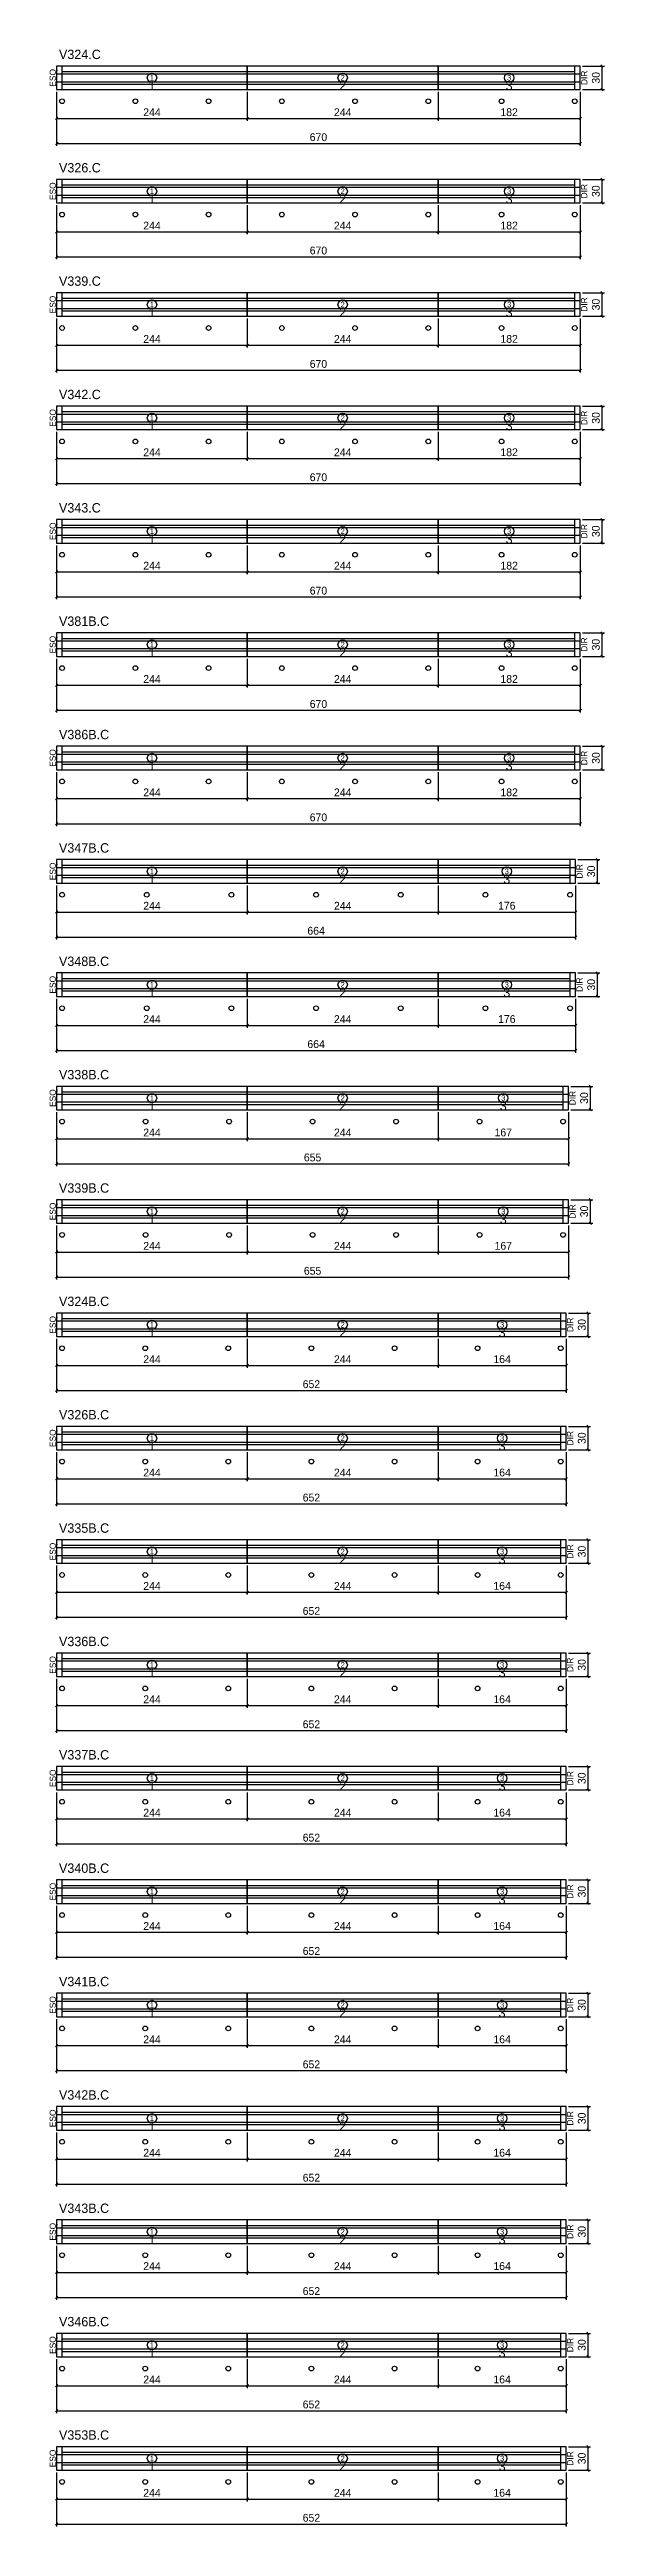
# Model space of a CAD drawing. Extents: x -13000 to 3070, y -11621 to 1250.
# Drawn here: x -9 to 701, y -5197 to -2029 of the extents above; entities that cross this region are included whole.
import ezdxf
from ezdxf.enums import TextEntityAlignment as Align

# ---------------------------------------------------------------- set-up
doc = ezdxf.new("R2010")
doc.units = 0
for name, color, linetype in [('5', 5, 'Continuous'), ('COTA', 241, 'Continuous'), ('Escoras', 224, 'Continuous'), ('NOMENCLATURA', 7, 'Continuous'), ('Painéis', 200, 'Continuous'), ('SARR_2.2x7', 40, 'Continuous')]:
    doc.layers.add(name, color=color, linetype=linetype)
doc.dimstyles.new('PAINEL', dxfattribs={"dimtxt": 10, "dimasz": 3, "dimexe": 3, "dimexo": 3, "dimgap": 3, "dimtad": 1, "dimblk": 'OBLIQUE', "dimblk1": 'OBLIQUE', "dimcen": 2.5, "dimclrd": 4, "dimclre": 4, "dimclrt": 240, "dimazin": 3, "dimtfac": 1, "dimtmove": 0, "dimatfit": 3})

# ---------------------------------------------------------------- blocks, each defined once
blk = doc.blocks.new('nf1')
blk.add_circle((0, 0), 6)
blk.add_text('1', height=7).set_placement((0, 0), align=Align.MIDDLE_CENTER)
blk = doc.blocks.new('nf2')
blk.add_circle((0, 0), 6)
blk.add_text('2', height=7).set_placement((0, 0), align=Align.MIDDLE_CENTER)
blk = doc.blocks.new('nf3')
blk.add_circle((0, 0), 6)
blk.add_text('3', height=7).set_placement((0, 0), align=Align.MIDDLE_CENTER)
blk = doc.blocks.new('_OBLIQUE')
at = {"color": 0, "linetype": 'BYBLOCK'}
blk.add_line((-0.5, -0.5), (0.5, 0.5), dxfattribs=at)

msp = doc.modelspace()

# ---------------------------------------------------------------- linework, layer by layer
at = {"layer": 'Escoras'}
for centre in [(7, -2095), (100.714, -2095), (194.429, -2095), (288.143, -2095), (381.857, -2095), (475.571, -2095), (569.286, -2095), (663, -2095), (7, -2240), (100.714, -2240), (194.429, -2240), (288.143, -2240), (381.857, -2240), (475.571, -2240), (569.286, -2240), (663, -2240), (7, -2385), (100.714, -2385), (194.429, -2385), (288.143, -2385), (381.857, -2385), (475.571, -2385), (569.286, -2385), (663, -2385), (7, -2530), (100.714, -2530), (194.429, -2530), (288.143, -2530), (381.857, -2530), (475.571, -2530), (569.286, -2530), (663, -2530), (7, -2675), (100.714, -2675), (194.429, -2675), (288.143, -2675), (381.857, -2675), (475.571, -2675), (569.286, -2675), (663, -2675), (7, -2820), (100.714, -2820), (194.429, -2820), (288.143, -2820), (381.857, -2820), (475.571, -2820), (569.286, -2820), (663, -2820), (7, -2965), (100.714, -2965), (194.429, -2965), (288.143, -2965), (381.857, -2965), (475.571, -2965), (569.286, -2965), (663, -2965), (7, -3110), (115.333, -3110), (223.667, -3110), (332, -3110), (440.333, -3110), (548.667, -3110), (657, -3110), (7, -3255), (115.333, -3255), (223.667, -3255), (332, -3255), (440.333, -3255), (548.667, -3255), (657, -3255), (7, -3400), (113.833, -3400), (220.667, -3400), (327.5, -3400), (434.333, -3400), (541.167, -3400), (648, -3400), (7, -3545), (113.833, -3545), (220.667, -3545), (327.5, -3545), (434.333, -3545), (541.167, -3545), (648, -3545), (7, -3690), (113.333, -3690), (219.667, -3690), (326, -3690), (432.333, -3690), (538.667, -3690), (645, -3690), (7, -3835), (113.333, -3835), (219.667, -3835), (326, -3835), (432.333, -3835), (538.667, -3835), (645, -3835), (7, -3980), (113.333, -3980), (219.667, -3980), (326, -3980), (432.333, -3980), (538.667, -3980), (645, -3980), (7, -4125), (113.333, -4125), (219.667, -4125), (326, -4125), (432.333, -4125), (538.667, -4125), (645, -4125), (7, -4270), (113.333, -4270), (219.667, -4270), (326, -4270), (432.333, -4270), (538.667, -4270), (645, -4270), (7, -4415), (113.333, -4415), (219.667, -4415), (326, -4415), (432.333, -4415), (538.667, -4415), (645, -4415), (7, -4560), (113.333, -4560), (219.667, -4560), (326, -4560), (432.333, -4560), (538.667, -4560), (645, -4560), (7, -4705), (113.333, -4705), (219.667, -4705), (326, -4705), (432.333, -4705), (538.667, -4705), (645, -4705), (7, -4850), (113.333, -4850), (219.667, -4850), (326, -4850), (432.333, -4850), (538.667, -4850), (645, -4850), (7, -4995), (113.333, -4995), (219.667, -4995), (326, -4995), (432.333, -4995), (538.667, -4995), (645, -4995), (7, -5140), (113.333, -5140), (219.667, -5140), (326, -5140), (432.333, -5140), (538.667, -5140), (645, -5140)]:
    msp.add_circle(centre, 3, dxfattribs=at)
at = {"layer": 'Painéis'}
for p, q in [((244, -2080), (244, -2050)), ((488, -2080), (488, -2050)), ((0, -2060), (244, -2060)), ((0, -2070), (244, -2070)), ((244, -2060), (488, -2060)), ((244, -2070), (488, -2070)), ((488, -2060), (670, -2060)), ((488, -2070), (670, -2070)), ((0, -2205), (244, -2205)), ((0, -2215), (244, -2215)), ((244, -2225), (244, -2195)), ((244, -2205), (488, -2205)), ((244, -2215), (488, -2215)), ((488, -2225), (488, -2195)), ((488, -2205), (670, -2205)), ((488, -2215), (670, -2215)), ((244, -2370), (244, -2340)), ((488, -2370), (488, -2340)), ((0, -2350), (244, -2350)), ((0, -2360), (244, -2360)), ((244, -2350), (488, -2350)), ((244, -2360), (488, -2360)), ((488, -2350), (670, -2350)), ((488, -2360), (670, -2360)), ((0, -2495), (244, -2495)), ((244, -2515), (244, -2485)), ((244, -2495), (488, -2495)), ((488, -2515), (488, -2485)), ((488, -2495), (670, -2495)), ((0, -2505), (244, -2505)), ((244, -2505), (488, -2505)), ((488, -2505), (670, -2505)), ((0, -2640), (244, -2640)), ((0, -2650), (244, -2650)), ((244, -2660), (244, -2630)), ((244, -2640), (488, -2640)), ((244, -2650), (488, -2650)), ((488, -2660), (488, -2630)), ((488, -2640), (670, -2640)), ((488, -2650), (670, -2650)), ((0, -2785), (244, -2785)), ((244, -2805), (244, -2775)), ((244, -2785), (488, -2785)), ((488, -2805), (488, -2775)), ((488, -2785), (670, -2785)), ((0, -2795), (244, -2795)), ((244, -2795), (488, -2795)), ((488, -2795), (670, -2795)), ((0, -2930), (244, -2930)), ((0, -2940), (244, -2940)), ((244, -2950), (244, -2920)), ((244, -2930), (488, -2930)), ((244, -2940), (488, -2940)), ((488, -2950), (488, -2920)), ((488, -2930), (670, -2930)), ((488, -2940), (670, -2940)), ((244, -3095), (244, -3065)), ((488, -3095), (488, -3065)), ((0, -3075), (244, -3075)), ((0, -3085), (244, -3085)), ((244, -3075), (488, -3075)), ((244, -3085), (488, -3085)), ((488, -3075), (664, -3075)), ((488, -3085), (664, -3085)), ((0, -3220), (244, -3220)), ((0, -3230), (244, -3230)), ((244, -3240), (244, -3210)), ((244, -3220), (488, -3220)), ((244, -3230), (488, -3230)), ((488, -3240), (488, -3210)), ((488, -3220), (664, -3220)), ((488, -3230), (664, -3230)), ((244, -3385), (244, -3355)), ((488, -3385), (488, -3355)), ((0, -3365), (244, -3365)), ((0, -3375), (244, -3375)), ((244, -3365), (488, -3365)), ((244, -3375), (488, -3375)), ((488, -3365), (655, -3365)), ((488, -3375), (655, -3375)), ((0, -3510), (244, -3510)), ((244, -3530), (244, -3500)), ((244, -3510), (488, -3510)), ((488, -3530), (488, -3500)), ((488, -3510), (655, -3510)), ((0, -3520), (244, -3520)), ((244, -3520), (488, -3520)), ((488, -3520), (655, -3520)), ((0, -3655), (244, -3655)), ((0, -3665), (244, -3665)), ((244, -3675), (244, -3645)), ((244, -3655), (488, -3655)), ((244, -3665), (488, -3665)), ((488, -3675), (488, -3645)), ((488, -3655), (652, -3655)), ((488, -3665), (652, -3665)), ((0, -3800), (244, -3800)), ((244, -3820), (244, -3790)), ((244, -3800), (488, -3800)), ((488, -3820), (488, -3790)), ((488, -3800), (652, -3800)), ((0, -3810), (244, -3810)), ((244, -3810), (488, -3810)), ((488, -3810), (652, -3810)), ((0, -3945), (244, -3945)), ((0, -3955), (244, -3955)), ((244, -3965), (244, -3935)), ((244, -3945), (488, -3945)), ((244, -3955), (488, -3955)), ((488, -3965), (488, -3935)), ((488, -3945), (652, -3945)), ((488, -3955), (652, -3955)), ((244, -4110), (244, -4080)), ((488, -4110), (488, -4080)), ((0, -4090), (244, -4090)), ((0, -4100), (244, -4100)), ((244, -4090), (488, -4090)), ((244, -4100), (488, -4100)), ((488, -4090), (652, -4090)), ((488, -4100), (652, -4100)), ((0, -4235), (244, -4235)), ((0, -4245), (244, -4245)), ((244, -4255), (244, -4225)), ((244, -4235), (488, -4235)), ((244, -4245), (488, -4245)), ((488, -4255), (488, -4225)), ((488, -4235), (652, -4235)), ((488, -4245), (652, -4245)), ((244, -4400), (244, -4370)), ((488, -4400), (488, -4370)), ((0, -4380), (244, -4380)), ((0, -4390), (244, -4390)), ((244, -4380), (488, -4380)), ((244, -4390), (488, -4390)), ((488, -4380), (652, -4380)), ((488, -4390), (652, -4390)), ((0, -4525), (244, -4525)), ((244, -4545), (244, -4515)), ((244, -4525), (488, -4525)), ((488, -4545), (488, -4515)), ((488, -4525), (652, -4525)), ((0, -4535), (244, -4535)), ((244, -4535), (488, -4535)), ((488, -4535), (652, -4535)), ((0, -4670), (244, -4670)), ((0, -4680), (244, -4680)), ((244, -4690), (244, -4660)), ((244, -4670), (488, -4670)), ((244, -4680), (488, -4680)), ((488, -4690), (488, -4660)), ((488, -4670), (652, -4670)), ((488, -4680), (652, -4680)), ((0, -4815), (244, -4815)), ((244, -4835), (244, -4805)), ((244, -4815), (488, -4815)), ((488, -4835), (488, -4805)), ((488, -4815), (652, -4815)), ((0, -4825), (244, -4825)), ((244, -4825), (488, -4825)), ((488, -4825), (652, -4825)), ((0, -4960), (244, -4960)), ((0, -4970), (244, -4970)), ((244, -4980), (244, -4950)), ((244, -4960), (488, -4960)), ((244, -4970), (488, -4970)), ((488, -4980), (488, -4950)), ((488, -4960), (652, -4960)), ((488, -4970), (652, -4970)), ((244, -5125), (244, -5095)), ((488, -5125), (488, -5095)), ((0, -5105), (244, -5105)), ((0, -5115), (244, -5115)), ((244, -5105), (488, -5105)), ((244, -5115), (488, -5115)), ((488, -5105), (652, -5105)), ((488, -5115), (652, -5115))]:
    msp.add_line(p, q, dxfattribs=at)
for points in [[(0, -2080), (244, -2080), (244, -2050), (0, -2050)], [(244, -2080), (488, -2080), (488, -2050), (244, -2050)], [(488, -2080), (670, -2080), (670, -2050), (488, -2050)], [(0, -2225), (244, -2225), (244, -2195), (0, -2195)], [(244, -2225), (488, -2225), (488, -2195), (244, -2195)], [(488, -2225), (670, -2225), (670, -2195), (488, -2195)], [(0, -2370), (244, -2370), (244, -2340), (0, -2340)], [(244, -2370), (488, -2370), (488, -2340), (244, -2340)], [(488, -2370), (670, -2370), (670, -2340), (488, -2340)], [(0, -2515), (244, -2515), (244, -2485), (0, -2485)], [(244, -2515), (488, -2515), (488, -2485), (244, -2485)], [(488, -2515), (670, -2515), (670, -2485), (488, -2485)], [(0, -2660), (244, -2660), (244, -2630), (0, -2630)], [(244, -2660), (488, -2660), (488, -2630), (244, -2630)], [(488, -2660), (670, -2660), (670, -2630), (488, -2630)], [(0, -2805), (244, -2805), (244, -2775), (0, -2775)], [(244, -2805), (488, -2805), (488, -2775), (244, -2775)], [(488, -2805), (670, -2805), (670, -2775), (488, -2775)], [(0, -2950), (244, -2950), (244, -2920), (0, -2920)], [(244, -2950), (488, -2950), (488, -2920), (244, -2920)], [(488, -2950), (670, -2950), (670, -2920), (488, -2920)], [(0, -3095), (244, -3095), (244, -3065), (0, -3065)], [(244, -3095), (488, -3095), (488, -3065), (244, -3065)], [(488, -3095), (664, -3095), (664, -3065), (488, -3065)], [(0, -3240), (244, -3240), (244, -3210), (0, -3210)], [(244, -3240), (488, -3240), (488, -3210), (244, -3210)], [(488, -3240), (664, -3240), (664, -3210), (488, -3210)], [(0, -3385), (244, -3385), (244, -3355), (0, -3355)], [(244, -3385), (488, -3385), (488, -3355), (244, -3355)], [(488, -3385), (655, -3385), (655, -3355), (488, -3355)], [(0, -3530), (244, -3530), (244, -3500), (0, -3500)], [(244, -3530), (488, -3530), (488, -3500), (244, -3500)], [(488, -3530), (655, -3530), (655, -3500), (488, -3500)], [(0, -3675), (244, -3675), (244, -3645), (0, -3645)], [(244, -3675), (488, -3675), (488, -3645), (244, -3645)], [(488, -3675), (652, -3675), (652, -3645), (488, -3645)], [(0, -3820), (244, -3820), (244, -3790), (0, -3790)], [(244, -3820), (488, -3820), (488, -3790), (244, -3790)], [(488, -3820), (652, -3820), (652, -3790), (488, -3790)], [(0, -3965), (244, -3965), (244, -3935), (0, -3935)], [(244, -3965), (488, -3965), (488, -3935), (244, -3935)], [(488, -3965), (652, -3965), (652, -3935), (488, -3935)], [(0, -4110), (244, -4110), (244, -4080), (0, -4080)], [(244, -4110), (488, -4110), (488, -4080), (244, -4080)], [(488, -4110), (652, -4110), (652, -4080), (488, -4080)], [(0, -4255), (244, -4255), (244, -4225), (0, -4225)], [(244, -4255), (488, -4255), (488, -4225), (244, -4225)], [(488, -4255), (652, -4255), (652, -4225), (488, -4225)], [(0, -4400), (244, -4400), (244, -4370), (0, -4370)], [(244, -4400), (488, -4400), (488, -4370), (244, -4370)], [(488, -4400), (652, -4400), (652, -4370), (488, -4370)], [(0, -4545), (244, -4545), (244, -4515), (0, -4515)], [(244, -4545), (488, -4545), (488, -4515), (244, -4515)], [(488, -4545), (652, -4545), (652, -4515), (488, -4515)], [(0, -4690), (244, -4690), (244, -4660), (0, -4660)], [(244, -4690), (488, -4690), (488, -4660), (244, -4660)], [(488, -4690), (652, -4690), (652, -4660), (488, -4660)], [(0, -4835), (244, -4835), (244, -4805), (0, -4805)], [(244, -4835), (488, -4835), (488, -4805), (244, -4805)], [(488, -4835), (652, -4835), (652, -4805), (488, -4805)], [(0, -4980), (244, -4980), (244, -4950), (0, -4950)], [(244, -4980), (488, -4980), (488, -4950), (244, -4950)], [(488, -4980), (652, -4980), (652, -4950), (488, -4950)], [(0, -5125), (244, -5125), (244, -5095), (0, -5095)], [(244, -5125), (488, -5125), (488, -5095), (244, -5095)], [(488, -5125), (652, -5125), (652, -5095), (488, -5095)]]:
    msp.add_lwpolyline(points, close=True, dxfattribs=at)
at = {"layer": 'SARR_2.2x7'}
for p, q in [((7, -2080), (7, -2050)), ((7, -2057), (244, -2057)), ((244, -2057), (488, -2057)), ((488, -2057), (663, -2057)), ((663, -2080), (663, -2050)), ((7, -2073), (244, -2073)), ((244, -2073), (488, -2073)), ((488, -2073), (663, -2073)), ((7, -2225), (7, -2195)), ((7, -2202), (244, -2202)), ((244, -2202), (488, -2202)), ((488, -2202), (663, -2202)), ((663, -2225), (663, -2195)), ((7, -2218), (244, -2218)), ((244, -2218), (488, -2218)), ((488, -2218), (663, -2218)), ((7, -2370), (7, -2340)), ((663, -2370), (663, -2340)), ((7, -2347), (244, -2347)), ((7, -2363), (244, -2363)), ((244, -2347), (488, -2347)), ((244, -2363), (488, -2363)), ((488, -2347), (663, -2347)), ((488, -2363), (663, -2363)), ((7, -2515), (7, -2485)), ((7, -2492), (244, -2492)), ((244, -2492), (488, -2492)), ((488, -2492), (663, -2492)), ((663, -2515), (663, -2485)), ((7, -2508), (244, -2508)), ((244, -2508), (488, -2508)), ((488, -2508), (663, -2508)), ((7, -2660), (7, -2630)), ((7, -2637), (244, -2637)), ((7, -2653), (244, -2653)), ((244, -2637), (488, -2637)), ((244, -2653), (488, -2653)), ((488, -2637), (663, -2637)), ((488, -2653), (663, -2653)), ((663, -2660), (663, -2630)), ((7, -2805), (7, -2775)), ((7, -2782), (244, -2782)), ((244, -2782), (488, -2782)), ((488, -2782), (663, -2782)), ((663, -2805), (663, -2775)), ((7, -2798), (244, -2798)), ((244, -2798), (488, -2798)), ((488, -2798), (663, -2798)), ((7, -2950), (7, -2920)), ((7, -2927), (244, -2927)), ((7, -2943), (244, -2943)), ((244, -2927), (488, -2927)), ((244, -2943), (488, -2943)), ((488, -2927), (663, -2927)), ((488, -2943), (663, -2943)), ((663, -2950), (663, -2920)), ((7, -3095), (7, -3065)), ((7, -3072), (244, -3072)), ((244, -3072), (488, -3072)), ((488, -3072), (657, -3072)), ((657, -3095), (657, -3065)), ((7, -3088), (244, -3088)), ((244, -3088), (488, -3088)), ((488, -3088), (657, -3088)), ((7, -3240), (7, -3210)), ((7, -3217), (244, -3217)), ((244, -3217), (488, -3217)), ((488, -3217), (657, -3217)), ((657, -3240), (657, -3210)), ((7, -3233), (244, -3233)), ((244, -3233), (488, -3233)), ((488, -3233), (657, -3233)), ((7, -3385), (7, -3355)), ((648, -3385), (648, -3355)), ((7, -3362), (244, -3362)), ((7, -3378), (244, -3378)), ((244, -3362), (488, -3362)), ((244, -3378), (488, -3378)), ((488, -3362), (648, -3362)), ((488, -3378), (648, -3378)), ((7, -3530), (7, -3500)), ((7, -3507), (244, -3507)), ((244, -3507), (488, -3507)), ((488, -3507), (648, -3507)), ((648, -3530), (648, -3500)), ((7, -3523), (244, -3523)), ((244, -3523), (488, -3523)), ((488, -3523), (648, -3523)), ((7, -3675), (7, -3645)), ((7, -3652), (244, -3652)), ((7, -3668), (244, -3668)), ((244, -3652), (488, -3652)), ((244, -3668), (488, -3668)), ((488, -3652), (645, -3652)), ((488, -3668), (645, -3668)), ((645, -3675), (645, -3645)), ((7, -3820), (7, -3790)), ((7, -3797), (244, -3797)), ((244, -3797), (488, -3797)), ((488, -3797), (645, -3797)), ((645, -3820), (645, -3790)), ((7, -3813), (244, -3813)), ((244, -3813), (488, -3813)), ((488, -3813), (645, -3813)), ((7, -3965), (7, -3935)), ((7, -3942), (244, -3942)), ((7, -3958), (244, -3958)), ((244, -3942), (488, -3942)), ((244, -3958), (488, -3958)), ((488, -3942), (645, -3942)), ((488, -3958), (645, -3958)), ((645, -3965), (645, -3935)), ((7, -4110), (7, -4080)), ((645, -4110), (645, -4080)), ((7, -4087), (244, -4087)), ((7, -4103), (244, -4103)), ((244, -4087), (488, -4087)), ((244, -4103), (488, -4103)), ((488, -4087), (645, -4087)), ((488, -4103), (645, -4103)), ((7, -4255), (7, -4225)), ((7, -4232), (244, -4232)), ((244, -4232), (488, -4232)), ((488, -4232), (645, -4232)), ((645, -4255), (645, -4225)), ((7, -4248), (244, -4248)), ((244, -4248), (488, -4248)), ((488, -4248), (645, -4248)), ((7, -4400), (7, -4370)), ((645, -4400), (645, -4370)), ((7, -4377), (244, -4377)), ((7, -4393), (244, -4393)), ((244, -4377), (488, -4377)), ((244, -4393), (488, -4393)), ((488, -4377), (645, -4377)), ((488, -4393), (645, -4393)), ((7, -4545), (7, -4515)), ((7, -4522), (244, -4522)), ((244, -4522), (488, -4522)), ((488, -4522), (645, -4522)), ((645, -4545), (645, -4515)), ((7, -4538), (244, -4538)), ((244, -4538), (488, -4538)), ((488, -4538), (645, -4538)), ((7, -4690), (7, -4660)), ((7, -4667), (244, -4667)), ((7, -4683), (244, -4683)), ((244, -4667), (488, -4667)), ((244, -4683), (488, -4683)), ((488, -4667), (645, -4667)), ((488, -4683), (645, -4683)), ((645, -4690), (645, -4660)), ((7, -4835), (7, -4805)), ((7, -4812), (244, -4812)), ((244, -4812), (488, -4812)), ((488, -4812), (645, -4812)), ((645, -4835), (645, -4805)), ((7, -4828), (244, -4828)), ((244, -4828), (488, -4828)), ((488, -4828), (645, -4828)), ((7, -4980), (7, -4950)), ((7, -4957), (244, -4957)), ((7, -4973), (244, -4973)), ((244, -4957), (488, -4957)), ((244, -4973), (488, -4973)), ((488, -4957), (645, -4957)), ((488, -4973), (645, -4973)), ((645, -4980), (645, -4950)), ((7, -5125), (7, -5095)), ((645, -5125), (645, -5095)), ((7, -5102), (244, -5102)), ((7, -5118), (244, -5118)), ((244, -5102), (488, -5102)), ((244, -5118), (488, -5118)), ((488, -5102), (645, -5102)), ((488, -5118), (645, -5118))]:
    msp.add_line(p, q, dxfattribs=at)

# ---------------------------------------------------------------- block references
at = {"layer": 'COTA'}
for name, p in [('nf1', (122, -2065)), ('nf2', (366, -2065)), ('nf3', (579, -2065)), ('nf1', (122, -2210)), ('nf2', (366, -2210)), ('nf3', (579, -2210)), ('nf1', (122, -2355)), ('nf2', (366, -2355)), ('nf3', (579, -2355)), ('nf1', (122, -2500)), ('nf2', (366, -2500)), ('nf3', (579, -2500)), ('nf1', (122, -2645)), ('nf2', (366, -2645)), ('nf3', (579, -2645)), ('nf1', (122, -2790)), ('nf2', (366, -2790)), ('nf3', (579, -2790)), ('nf1', (122, -2935)), ('nf2', (366, -2935)), ('nf3', (579, -2935)), ('nf1', (122, -3080)), ('nf2', (366, -3080)), ('nf3', (576, -3080)), ('nf1', (122, -3225)), ('nf2', (366, -3225)), ('nf3', (576, -3225)), ('nf1', (122, -3370)), ('nf2', (366, -3370)), ('nf3', (571.5, -3370)), ('nf1', (122, -3515)), ('nf2', (366, -3515)), ('nf3', (571.5, -3515)), ('nf1', (122, -3660)), ('nf2', (366, -3660)), ('nf3', (570, -3660)), ('nf1', (122, -3805)), ('nf2', (366, -3805)), ('nf3', (570, -3805)), ('nf1', (122, -3950)), ('nf2', (366, -3950)), ('nf3', (570, -3950)), ('nf1', (122, -4095)), ('nf2', (366, -4095)), ('nf3', (570, -4095)), ('nf1', (122, -4240)), ('nf2', (366, -4240)), ('nf3', (570, -4240)), ('nf1', (122, -4385)), ('nf2', (366, -4385)), ('nf3', (570, -4385)), ('nf1', (122, -4530)), ('nf2', (366, -4530)), ('nf3', (570, -4530)), ('nf1', (122, -4675)), ('nf2', (366, -4675)), ('nf3', (570, -4675)), ('nf1', (122, -4820)), ('nf2', (366, -4820)), ('nf3', (570, -4820)), ('nf1', (122, -4965)), ('nf2', (366, -4965)), ('nf3', (570, -4965)), ('nf1', (122, -5110)), ('nf2', (366, -5110)), ('nf3', (570, -5110))]:
    msp.add_blockref(name, p, dxfattribs=at)

# ---------------------------------------------------------------- texts
at = {"layer": '5'}
for s, p in [('ESQ', (-5, -2065)), ('DIR', (675, -2065)), ('ESQ', (-5, -2210)), ('DIR', (675, -2210)), ('ESQ', (-5, -2355)), ('DIR', (675, -2355)), ('ESQ', (-5, -2500)), ('DIR', (675, -2500)), ('ESQ', (-5, -2645)), ('DIR', (675, -2645)), ('ESQ', (-5, -2790)), ('DIR', (675, -2790)), ('ESQ', (-5, -2935)), ('DIR', (675, -2935)), ('ESQ', (-5, -3080)), ('DIR', (669, -3080)), ('ESQ', (-5, -3225)), ('DIR', (669, -3225)), ('ESQ', (-5, -3370)), ('DIR', (660, -3370)), ('ESQ', (-5, -3515)), ('DIR', (660, -3515)), ('ESQ', (-5, -3660)), ('DIR', (657, -3660)), ('ESQ', (-5, -3805)), ('DIR', (657, -3805)), ('ESQ', (-5, -3950)), ('DIR', (657, -3950)), ('ESQ', (-5, -4095)), ('DIR', (657, -4095)), ('ESQ', (-5, -4240)), ('DIR', (657, -4240)), ('ESQ', (-5, -4385)), ('DIR', (657, -4385)), ('ESQ', (-5, -4530)), ('DIR', (657, -4530)), ('ESQ', (-5, -4675)), ('DIR', (657, -4675)), ('ESQ', (-5, -4820)), ('DIR', (657, -4820)), ('ESQ', (-5, -4965)), ('DIR', (657, -4965)), ('ESQ', (-5, -5110)), ('DIR', (657, -5110))]:
    msp.add_text(s, height=8, rotation=90, dxfattribs=at).set_placement(p, align=Align.MIDDLE_CENTER)
for s, p in [('1', (122, -2075)), ('2', (366, -2075)), ('3', (579, -2075)), ('1', (122, -2220)), ('2', (366, -2220)), ('3', (579, -2220)), ('1', (122, -2365)), ('2', (366, -2365)), ('3', (579, -2365)), ('1', (122, -2510)), ('2', (366, -2510)), ('3', (579, -2510)), ('1', (122, -2655)), ('2', (366, -2655)), ('3', (579, -2655)), ('1', (122, -2800)), ('2', (366, -2800)), ('3', (579, -2800)), ('1', (122, -2945)), ('2', (366, -2945)), ('3', (579, -2945)), ('1', (122, -3090)), ('2', (366, -3090)), ('3', (576, -3090)), ('1', (122, -3235)), ('2', (366, -3235)), ('3', (576, -3235)), ('1', (122, -3380)), ('2', (366, -3380)), ('3', (571.5, -3380)), ('1', (122, -3525)), ('2', (366, -3525)), ('3', (571.5, -3525)), ('1', (122, -3670)), ('2', (366, -3670)), ('3', (570, -3670)), ('1', (122, -3815)), ('2', (366, -3815)), ('3', (570, -3815)), ('1', (122, -3960)), ('2', (366, -3960)), ('3', (570, -3960)), ('1', (122, -4105)), ('2', (366, -4105)), ('3', (570, -4105)), ('1', (122, -4250)), ('2', (366, -4250)), ('3', (570, -4250)), ('1', (122, -4395)), ('2', (366, -4395)), ('3', (570, -4395)), ('1', (122, -4540)), ('2', (366, -4540)), ('3', (570, -4540)), ('1', (122, -4685)), ('2', (366, -4685)), ('3', (570, -4685)), ('1', (122, -4830)), ('2', (366, -4830)), ('3', (570, -4830)), ('1', (122, -4975)), ('2', (366, -4975)), ('3', (570, -4975)), ('1', (122, -5120)), ('2', (366, -5120)), ('3', (570, -5120))]:
    msp.add_text(s, height=12, dxfattribs=at).set_placement(p, align=Align.MIDDLE_CENTER)
at = {"layer": 'NOMENCLATURA'}
for s, p in [('V324.C', (3, -2041)), ('V326.C', (3, -2186)), ('V339.C', (3, -2331)), ('V342.C', (3, -2476)), ('V343.C', (3, -2621)), ('V381B.C', (3, -2766)), ('V386B.C', (3, -2911)), ('V347B.C', (3, -3056)), ('V348B.C', (3, -3201)), ('V338B.C', (3, -3346)), ('V339B.C', (3, -3491)), ('V324B.C', (3, -3636)), ('V326B.C', (3, -3781)), ('V335B.C', (3, -3926)), ('V336B.C', (3, -4071)), ('V337B.C', (3, -4216)), ('V340B.C', (3, -4361)), ('V341B.C', (3, -4506)), ('V342B.C', (3, -4651)), ('V343B.C', (3, -4796)), ('V346B.C', (3, -4941)), ('V353B.C', (3, -5086))]:
    msp.add_text(s, height=12, dxfattribs=at).set_placement(p)

# ---------------------------------------------------------------- dimensions: what is measured, and where the dimension line sits
at = {"layer": 'COTA'}
for base, p1, p2 in [((698, -2080), (670, -2080), (670, -2050)), ((698, -2225), (670, -2225), (670, -2195)), ((698, -2370), (670, -2370), (670, -2340)), ((698, -2515), (670, -2515), (670, -2485)), ((698, -2660), (670, -2660), (670, -2630)), ((698, -2805), (670, -2805), (670, -2775)), ((698, -2950), (670, -2950), (670, -2920)), ((692, -3095), (664, -3095), (664, -3065)), ((692, -3240), (664, -3240), (664, -3210)), ((683, -3385), (655, -3385), (655, -3355)), ((683, -3530), (655, -3530), (655, -3500)), ((680, -3675), (652, -3675), (652, -3645)), ((680, -3820), (652, -3820), (652, -3790)), ((680, -3965), (652, -3965), (652, -3935)), ((680, -4110), (652, -4110), (652, -4080)), ((680, -4255), (652, -4255), (652, -4225)), ((680, -4400), (652, -4400), (652, -4370)), ((680, -4545), (652, -4545), (652, -4515)), ((680, -4690), (652, -4690), (652, -4660)), ((680, -4835), (652, -4835), (652, -4805)), ((680, -4980), (652, -4980), (652, -4950)), ((680, -5125), (652, -5125), (652, -5095))]:
    msp.add_linear_dim(base=base, p1=p1, p2=p2, angle=90, dimstyle='PAINEL', dxfattribs=at).render()
for base, p1, p2 in [((0, -2117), (0, -2080), (244, -2080)), ((0, -2149), (0, -2080), (670, -2080)), ((244, -2117), (244, -2080), (488, -2080)), ((488, -2117), (488, -2080), (670, -2080)), ((0, -2262), (0, -2225), (244, -2225)), ((0, -2294), (0, -2225), (670, -2225)), ((244, -2262), (244, -2225), (488, -2225)), ((488, -2262), (488, -2225), (670, -2225)), ((0, -2407), (0, -2370), (244, -2370)), ((0, -2439), (0, -2370), (670, -2370)), ((244, -2407), (244, -2370), (488, -2370)), ((488, -2407), (488, -2370), (670, -2370)), ((0, -2552), (0, -2515), (244, -2515)), ((0, -2584), (0, -2515), (670, -2515)), ((244, -2552), (244, -2515), (488, -2515)), ((488, -2552), (488, -2515), (670, -2515)), ((0, -2697), (0, -2660), (244, -2660)), ((0, -2729), (0, -2660), (670, -2660)), ((244, -2697), (244, -2660), (488, -2660)), ((488, -2697), (488, -2660), (670, -2660)), ((0, -2842), (0, -2805), (244, -2805)), ((0, -2874), (0, -2805), (670, -2805)), ((244, -2842), (244, -2805), (488, -2805)), ((488, -2842), (488, -2805), (670, -2805)), ((0, -2987), (0, -2950), (244, -2950)), ((0, -3019), (0, -2950), (670, -2950)), ((244, -2987), (244, -2950), (488, -2950)), ((488, -2987), (488, -2950), (670, -2950)), ((0, -3132), (0, -3095), (244, -3095)), ((0, -3164), (0, -3095), (664, -3095)), ((244, -3132), (244, -3095), (488, -3095)), ((488, -3132), (488, -3095), (664, -3095)), ((0, -3277), (0, -3240), (244, -3240)), ((0, -3309), (0, -3240), (664, -3240)), ((244, -3277), (244, -3240), (488, -3240)), ((488, -3277), (488, -3240), (664, -3240)), ((0, -3422), (0, -3385), (244, -3385)), ((0, -3454), (0, -3385), (655, -3385)), ((244, -3422), (244, -3385), (488, -3385)), ((488, -3422), (488, -3385), (655, -3385)), ((0, -3567), (0, -3530), (244, -3530)), ((0, -3599), (0, -3530), (655, -3530)), ((244, -3567), (244, -3530), (488, -3530)), ((488, -3567), (488, -3530), (655, -3530)), ((0, -3712), (0, -3675), (244, -3675)), ((0, -3744), (0, -3675), (652, -3675)), ((244, -3712), (244, -3675), (488, -3675)), ((488, -3712), (488, -3675), (652, -3675)), ((0, -3857), (0, -3820), (244, -3820)), ((0, -3889), (0, -3820), (652, -3820)), ((244, -3857), (244, -3820), (488, -3820)), ((488, -3857), (488, -3820), (652, -3820)), ((0, -4002), (0, -3965), (244, -3965)), ((0, -4034), (0, -3965), (652, -3965)), ((244, -4002), (244, -3965), (488, -3965)), ((488, -4002), (488, -3965), (652, -3965)), ((0, -4147), (0, -4110), (244, -4110)), ((0, -4179), (0, -4110), (652, -4110)), ((244, -4147), (244, -4110), (488, -4110)), ((488, -4147), (488, -4110), (652, -4110)), ((0, -4292), (0, -4255), (244, -4255)), ((0, -4324), (0, -4255), (652, -4255)), ((244, -4292), (244, -4255), (488, -4255)), ((488, -4292), (488, -4255), (652, -4255)), ((0, -4437), (0, -4400), (244, -4400)), ((0, -4469), (0, -4400), (652, -4400)), ((244, -4437), (244, -4400), (488, -4400)), ((488, -4437), (488, -4400), (652, -4400)), ((0, -4582), (0, -4545), (244, -4545)), ((0, -4614), (0, -4545), (652, -4545)), ((244, -4582), (244, -4545), (488, -4545)), ((488, -4582), (488, -4545), (652, -4545)), ((0, -4727), (0, -4690), (244, -4690)), ((0, -4759), (0, -4690), (652, -4690)), ((244, -4727), (244, -4690), (488, -4690)), ((488, -4727), (488, -4690), (652, -4690)), ((0, -4872), (0, -4835), (244, -4835)), ((0, -4904), (0, -4835), (652, -4835)), ((244, -4872), (244, -4835), (488, -4835)), ((488, -4872), (488, -4835), (652, -4835)), ((0, -5017), (0, -4980), (244, -4980)), ((0, -5049), (0, -4980), (652, -4980)), ((244, -5017), (244, -4980), (488, -4980)), ((488, -5017), (488, -4980), (652, -4980)), ((0, -5162), (0, -5125), (244, -5125)), ((0, -5194), (0, -5125), (652, -5125)), ((244, -5162), (244, -5125), (488, -5125)), ((488, -5162), (488, -5125), (652, -5125))]:
    msp.add_linear_dim(base=base, p1=p1, p2=p2, dimstyle='PAINEL', dxfattribs=at).render()

doc.saveas('drawing.dxf')
